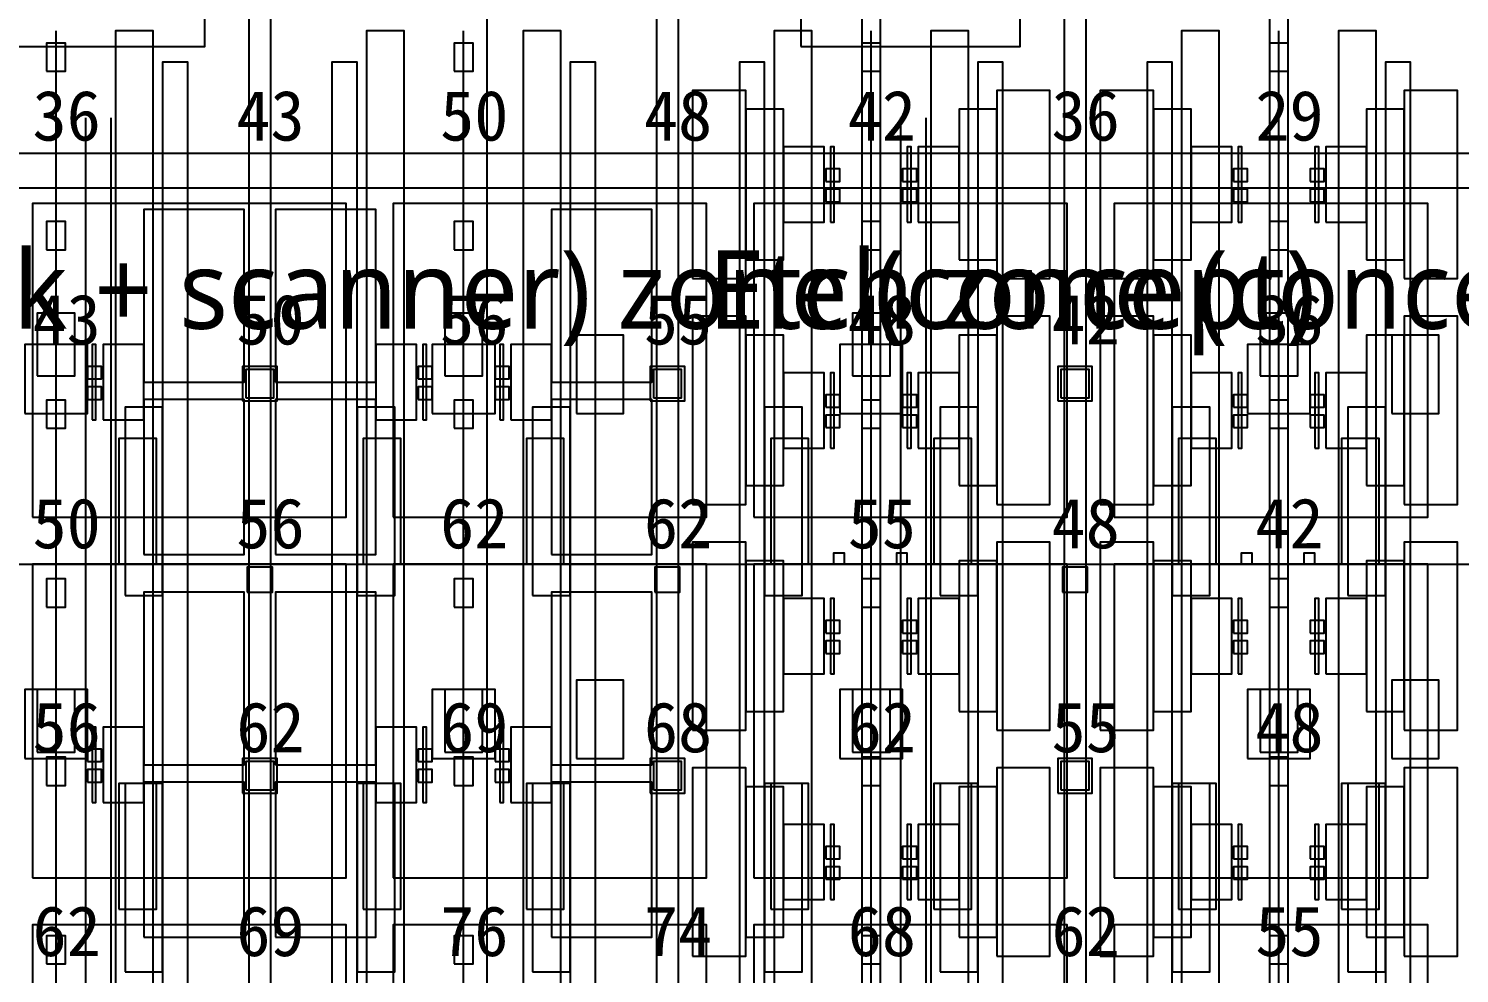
# Model space of a CAD drawing. Header units: metres. Extents: x -1640 to 1560, y -268 to 2338.
# Drawn here: x 125.38 to 171.01, y 1430.95 to 1461.07 of the extents above; entities that cross this region are included whole.
import ezdxf

# ---------------------------------------------------------------- set-up
doc = ezdxf.new("R2010")
doc.units = ezdxf.units.M
for name, color, linetype in [('1F_CHL', 4, 'Continuous'), ('1F_PUMP', 2, 'Continuous'), ('1F_SCR', 3, 'Continuous'), ('1F_STRUCT_COLUMN', 8, 'Continuous'), ('2F_CSF_LATERAL_RACK_CONCEPT', 9, 'Continuous'), ('2F_RFG', 5, 'Continuous'), ('2F_STRUCT_COLUMN', 8, 'Continuous'), ('2F_VMB', 6, 'Continuous'), ('3F_CLEANROOM_OVERHEAD_PIPE_DUCT_CONCEPT', 9, 'Continuous'), ('3F_EHS_EGRESS_DIST_M', 2, 'Continuous'), ('3F_ETCH', 2, 'Continuous'), ('3F_FOUP', 5, 'Continuous'), ('3F_OHT', 9, 'Continuous'), ('3F_OHTV', 1, 'Continuous'), ('3F_PHOTO', 1, 'Continuous'), ('3F_STRUCT_COLUMN', 8, 'Continuous'), ('3F_TBAR', 6, 'Continuous'), ('3F_TEXT', 7, 'Continuous'), ('4F_FFU', 1, 'Continuous'), ('4F_STRUCT_PLENUM_TRUSS_CONCEPT', 9, 'Continuous'), ('5F_CHL', 4, 'Continuous'), ('5F_PUMP', 2, 'Continuous'), ('5F_SCR', 3, 'Continuous'), ('5F_STRUCT_COLUMN', 8, 'Continuous'), ('6F_CSF_LATERAL_RACK_CONCEPT', 9, 'Continuous'), ('6F_RFG', 5, 'Continuous'), ('6F_STRUCT_COLUMN', 8, 'Continuous'), ('6F_VMB', 6, 'Continuous'), ('7F_CLEANROOM_OVERHEAD_PIPE_DUCT_CONCEPT', 9, 'Continuous'), ('7F_EHS_EGRESS_DIST_M', 2, 'Continuous'), ('7F_ETCH', 2, 'Continuous'), ('7F_FOUP', 5, 'Continuous'), ('7F_OHT', 9, 'Continuous'), ('7F_OHTV', 1, 'Continuous'), ('7F_PHOTO', 1, 'Continuous'), ('7F_STRUCT_COLUMN', 8, 'Continuous'), ('7F_TBAR', 6, 'Continuous'), ('7F_TEXT', 7, 'Continuous'), ('8F_FFU', 1, 'Continuous'), ('8F_STRUCT_PLENUM_TRUSS_CONCEPT', 9, 'Continuous'), ('EHS_GAS_SUPPLY', 3, 'Continuous'), ('EHS_PROCESS_EXHAUST', 1, 'Continuous'), ('EHS_TREATED_EXHAUST', 30, 'Continuous'), ('RF_RSC', 4, 'Continuous'), ('UTIL_ELEC.LV_CONCEPT', 2, 'Continuous'), ('UTIL_GAS.SPEC_CONCEPT', 3, 'Continuous'), ('UTIL_PCW.R_CONCEPT', 1, 'Continuous'), ('UTIL_PCW.S_CONCEPT', 6, 'Continuous'), ('UTIL_UPW.R_CONCEPT', 2, 'Continuous'), ('UTIL_UPW.S_CONCEPT', 1, 'Continuous')]:
    doc.layers.add(name, color=color, linetype=linetype)
doc.styles.add('KO', font='malgun.ttf')

msp = doc.modelspace()

# ---------------------------------------------------------------- linework, layer by layer
at = {"layer": '1F_CHL'}
for points in [[(142.85, 1448.8), (144.35, 1448.8), (144.35, 1451.3), (142.85, 1451.3)], [(168.85, 1448.8), (170.35, 1448.8), (170.35, 1451.3), (168.85, 1451.3)], [(142.85, 1437.8), (144.35, 1437.8), (144.35, 1440.3), (142.85, 1440.3)], [(168.85, 1437.8), (170.35, 1437.8), (170.35, 1440.3), (168.85, 1440.3)]]:
    msp.add_lwpolyline(points, close=True, dxfattribs=at)
at = {"layer": '1F_PUMP'}
for points in [[(128.25, 1444), (129.45, 1444), (129.45, 1448), (128.25, 1448)], [(136.05, 1444), (137.25, 1444), (137.25, 1448), (136.05, 1448)], [(141.25, 1444), (142.45, 1444), (142.45, 1448), (141.25, 1448)], [(149.05, 1444), (150.25, 1444), (150.25, 1448), (149.05, 1448)], [(154.25, 1444), (155.45, 1444), (155.45, 1448), (154.25, 1448)], [(162.05, 1444), (163.25, 1444), (163.25, 1448), (162.05, 1448)], [(167.25, 1444), (168.45, 1444), (168.45, 1448), (167.25, 1448)], [(128.25, 1433), (129.45, 1433), (129.45, 1437), (128.25, 1437)], [(136.05, 1433), (137.25, 1433), (137.25, 1437), (136.05, 1437)], [(141.25, 1433), (142.45, 1433), (142.45, 1437), (141.25, 1437)], [(149.05, 1433), (150.25, 1433), (150.25, 1437), (149.05, 1437)], [(154.25, 1433), (155.45, 1433), (155.45, 1437), (154.25, 1437)], [(162.05, 1433), (163.25, 1433), (163.25, 1437), (162.05, 1437)], [(167.25, 1433), (168.45, 1433), (168.45, 1437), (167.25, 1437)]]:
    msp.add_lwpolyline(points, close=True, dxfattribs=at)
at = {"layer": '1F_SCR'}
for points in [[(125.25, 1448.8), (127.25, 1448.8), (127.25, 1451), (125.25, 1451)], [(138.25, 1448.8), (140.25, 1448.8), (140.25, 1451), (138.25, 1451)], [(151.25, 1448.8), (153.25, 1448.8), (153.25, 1451), (151.25, 1451)], [(164.25, 1448.8), (166.25, 1448.8), (166.25, 1451), (164.25, 1451)], [(125.25, 1437.8), (127.25, 1437.8), (127.25, 1440), (125.25, 1440)], [(138.25, 1437.8), (140.25, 1437.8), (140.25, 1440), (138.25, 1440)], [(151.25, 1437.8), (153.25, 1437.8), (153.25, 1440), (151.25, 1440)], [(164.25, 1437.8), (166.25, 1437.8), (166.25, 1440), (164.25, 1440)]]:
    msp.add_lwpolyline(points, close=True, dxfattribs=at)
at = {"layer": '1F_STRUCT_COLUMN'}
for points in [[(132.2, 1449.2), (133.3, 1449.2), (133.3, 1450.3), (132.2, 1450.3)], [(145.2, 1449.2), (146.3, 1449.2), (146.3, 1450.3), (145.2, 1450.3)], [(158.2, 1449.2), (159.3, 1449.2), (159.3, 1450.3), (158.2, 1450.3)], [(132.2, 1436.7), (133.3, 1436.7), (133.3, 1437.8), (132.2, 1437.8)], [(145.2, 1436.7), (146.3, 1436.7), (146.3, 1437.8), (145.2, 1437.8)], [(158.2, 1436.7), (159.3, 1436.7), (159.3, 1437.8), (158.2, 1437.8)]]:
    msp.add_lwpolyline(points, close=True, dxfattribs=at)
at = {"layer": '2F_CSF_LATERAL_RACK_CONCEPT'}
for points in [[(129.65, 1310), (130.45, 1310), (130.45, 1460), (129.65, 1460)], [(135.05, 1310), (135.85, 1310), (135.85, 1460), (135.05, 1460)], [(142.65, 1310), (143.45, 1310), (143.45, 1460), (142.65, 1460)], [(148.05, 1310), (148.85, 1310), (148.85, 1460), (148.05, 1460)], [(155.65, 1310), (156.45, 1310), (156.45, 1460), (155.65, 1460)], [(161.05, 1310), (161.85, 1310), (161.85, 1460), (161.05, 1460)], [(168.65, 1310), (169.45, 1310), (169.45, 1460), (168.65, 1460)]]:
    msp.add_lwpolyline(points, close=True, dxfattribs=at)
at = {"layer": '2F_RFG'}
for points in [[(128.45, 1443), (129.65, 1443), (129.65, 1449), (128.45, 1449)], [(135.85, 1443), (137.05, 1443), (137.05, 1449), (135.85, 1449)], [(141.45, 1443), (142.65, 1443), (142.65, 1449), (141.45, 1449)], [(148.85, 1443), (150.05, 1443), (150.05, 1449), (148.85, 1449)], [(154.45, 1443), (155.65, 1443), (155.65, 1449), (154.45, 1449)], [(161.85, 1443), (163.05, 1443), (163.05, 1449), (161.85, 1449)], [(167.45, 1443), (168.65, 1443), (168.65, 1449), (167.45, 1449)], [(128.45, 1431), (129.65, 1431), (129.65, 1437), (128.45, 1437)], [(135.85, 1431), (137.05, 1431), (137.05, 1437), (135.85, 1437)], [(141.45, 1431), (142.65, 1431), (142.65, 1437), (141.45, 1437)], [(148.85, 1431), (150.05, 1431), (150.05, 1437), (148.85, 1437)], [(154.45, 1431), (155.65, 1431), (155.65, 1437), (154.45, 1437)], [(161.85, 1431), (163.05, 1431), (163.05, 1437), (161.85, 1437)], [(167.45, 1431), (168.65, 1431), (168.65, 1437), (167.45, 1437)]]:
    msp.add_lwpolyline(points, close=True, dxfattribs=at)
at = {"layer": '2F_STRUCT_COLUMN'}
for points in [[(132.3, 1449.3), (133.2, 1449.3), (133.2, 1450.2), (132.3, 1450.2)], [(145.3, 1449.3), (146.2, 1449.3), (146.2, 1450.2), (145.3, 1450.2)], [(158.3, 1449.3), (159.2, 1449.3), (159.2, 1450.2), (158.3, 1450.2)], [(132.3, 1436.8), (133.2, 1436.8), (133.2, 1437.7), (132.3, 1437.7)], [(145.3, 1436.8), (146.2, 1436.8), (146.2, 1437.7), (145.3, 1437.7)], [(158.3, 1436.8), (159.2, 1436.8), (159.2, 1437.7), (158.3, 1437.7)]]:
    msp.add_lwpolyline(points, close=True, dxfattribs=at)
at = {"layer": '2F_VMB'}
for points in [[(125.65, 1450), (126.85, 1450), (126.85, 1452), (125.65, 1452)], [(138.65, 1450), (139.85, 1450), (139.85, 1452), (138.65, 1452)], [(151.65, 1450), (152.85, 1450), (152.85, 1452), (151.65, 1452)], [(164.65, 1450), (165.85, 1450), (165.85, 1452), (164.65, 1452)], [(125.65, 1438), (126.85, 1438), (126.85, 1440), (125.65, 1440)], [(138.65, 1438), (139.85, 1438), (139.85, 1440), (138.65, 1440)], [(151.65, 1438), (152.85, 1438), (152.85, 1440), (151.65, 1440)], [(164.65, 1438), (165.85, 1438), (165.85, 1440), (164.65, 1440)]]:
    msp.add_lwpolyline(points, close=True, dxfattribs=at)
at = {"layer": '3F_CLEANROOM_OVERHEAD_PIPE_DUCT_CONCEPT'}
for points in [[(128.15, 1309), (129.35, 1309), (129.35, 1461), (128.15, 1461)], [(136.15, 1309), (137.35, 1309), (137.35, 1461), (136.15, 1461)], [(141.15, 1309), (142.35, 1309), (142.35, 1461), (141.15, 1461)], [(149.15, 1309), (150.35, 1309), (150.35, 1461), (149.15, 1461)], [(154.15, 1309), (155.35, 1309), (155.35, 1461), (154.15, 1461)], [(162.15, 1309), (163.35, 1309), (163.35, 1461), (162.15, 1461)], [(167.15, 1309), (168.35, 1309), (168.35, 1461), (167.15, 1461)]]:
    msp.add_lwpolyline(points, close=True, dxfattribs=at)
at = {"layer": '3F_ETCH'}
for points in [[(146.55, 1453.1), (148.25, 1453.1), (148.25, 1459.1), (146.55, 1459.1)], [(156.25, 1453.1), (157.95, 1453.1), (157.95, 1459.1), (156.25, 1459.1)], [(159.55, 1453.1), (161.25, 1453.1), (161.25, 1459.1), (159.55, 1459.1)], [(169.25, 1453.1), (170.95, 1453.1), (170.95, 1459.1), (169.25, 1459.1)], [(148.25, 1453.7), (149.45, 1453.7), (149.45, 1458.5), (148.25, 1458.5)], [(155.05, 1453.7), (156.25, 1453.7), (156.25, 1458.5), (155.05, 1458.5)], [(161.25, 1453.7), (162.45, 1453.7), (162.45, 1458.5), (161.25, 1458.5)], [(168.05, 1453.7), (169.25, 1453.7), (169.25, 1458.5), (168.05, 1458.5)], [(149.45, 1454.9), (150.75, 1454.9), (150.75, 1457.3), (149.45, 1457.3)], [(153.75, 1454.9), (155.05, 1454.9), (155.05, 1457.3), (153.75, 1457.3)], [(162.45, 1454.9), (163.75, 1454.9), (163.75, 1457.3), (162.45, 1457.3)], [(166.75, 1454.9), (168.05, 1454.9), (168.05, 1457.3), (166.75, 1457.3)], [(146.55, 1445.9), (148.25, 1445.9), (148.25, 1451.9), (146.55, 1451.9)], [(156.25, 1445.9), (157.95, 1445.9), (157.95, 1451.9), (156.25, 1451.9)], [(159.55, 1445.9), (161.25, 1445.9), (161.25, 1451.9), (159.55, 1451.9)], [(169.25, 1445.9), (170.95, 1445.9), (170.95, 1451.9), (169.25, 1451.9)], [(148.25, 1446.5), (149.45, 1446.5), (149.45, 1451.3), (148.25, 1451.3)], [(155.05, 1446.5), (156.25, 1446.5), (156.25, 1451.3), (155.05, 1451.3)], [(161.25, 1446.5), (162.45, 1446.5), (162.45, 1451.3), (161.25, 1451.3)], [(168.05, 1446.5), (169.25, 1446.5), (169.25, 1451.3), (168.05, 1451.3)], [(149.45, 1447.7), (150.75, 1447.7), (150.75, 1450.1), (149.45, 1450.1)], [(153.75, 1447.7), (155.05, 1447.7), (155.05, 1450.1), (153.75, 1450.1)], [(162.45, 1447.7), (163.75, 1447.7), (163.75, 1450.1), (162.45, 1450.1)], [(166.75, 1447.7), (168.05, 1447.7), (168.05, 1450.1), (166.75, 1450.1)], [(146.55, 1438.7), (148.25, 1438.7), (148.25, 1444.7), (146.55, 1444.7)], [(156.25, 1438.7), (157.95, 1438.7), (157.95, 1444.7), (156.25, 1444.7)], [(159.55, 1438.7), (161.25, 1438.7), (161.25, 1444.7), (159.55, 1444.7)], [(169.25, 1438.7), (170.95, 1438.7), (170.95, 1444.7), (169.25, 1444.7)], [(148.25, 1439.3), (149.45, 1439.3), (149.45, 1444.1), (148.25, 1444.1)], [(155.05, 1439.3), (156.25, 1439.3), (156.25, 1444.1), (155.05, 1444.1)], [(161.25, 1439.3), (162.45, 1439.3), (162.45, 1444.1), (161.25, 1444.1)], [(168.05, 1439.3), (169.25, 1439.3), (169.25, 1444.1), (168.05, 1444.1)], [(149.45, 1440.5), (150.75, 1440.5), (150.75, 1442.9), (149.45, 1442.9)], [(153.75, 1440.5), (155.05, 1440.5), (155.05, 1442.9), (153.75, 1442.9)], [(162.45, 1440.5), (163.75, 1440.5), (163.75, 1442.9), (162.45, 1442.9)], [(166.75, 1440.5), (168.05, 1440.5), (168.05, 1442.9), (166.75, 1442.9)], [(146.55, 1431.5), (148.25, 1431.5), (148.25, 1437.5), (146.55, 1437.5)], [(156.25, 1431.5), (157.95, 1431.5), (157.95, 1437.5), (156.25, 1437.5)], [(159.55, 1431.5), (161.25, 1431.5), (161.25, 1437.5), (159.55, 1437.5)], [(169.25, 1431.5), (170.95, 1431.5), (170.95, 1437.5), (169.25, 1437.5)], [(148.25, 1432.1), (149.45, 1432.1), (149.45, 1436.9), (148.25, 1436.9)], [(155.05, 1432.1), (156.25, 1432.1), (156.25, 1436.9), (155.05, 1436.9)], [(161.25, 1432.1), (162.45, 1432.1), (162.45, 1436.9), (161.25, 1436.9)], [(168.05, 1432.1), (169.25, 1432.1), (169.25, 1436.9), (168.05, 1436.9)], [(149.45, 1433.3), (150.75, 1433.3), (150.75, 1435.7), (149.45, 1435.7)], [(153.75, 1433.3), (155.05, 1433.3), (155.05, 1435.7), (153.75, 1435.7)], [(162.45, 1433.3), (163.75, 1433.3), (163.75, 1435.7), (162.45, 1435.7)], [(166.75, 1433.3), (168.05, 1433.3), (168.05, 1435.7), (166.75, 1435.7)]]:
    msp.add_lwpolyline(points, close=True, dxfattribs=at)
at = {"layer": '3F_FOUP'}
for points in [[(150.8, 1456.2), (151.25, 1456.2), (151.25, 1456.6), (150.8, 1456.6)], [(153.25, 1456.2), (153.7, 1456.2), (153.7, 1456.6), (153.25, 1456.6)], [(163.8, 1456.2), (164.25, 1456.2), (164.25, 1456.6), (163.8, 1456.6)], [(166.25, 1456.2), (166.7, 1456.2), (166.7, 1456.6), (166.25, 1456.6)], [(150.8, 1455.55), (151.25, 1455.55), (151.25, 1455.95), (150.8, 1455.95)], [(153.25, 1455.55), (153.7, 1455.55), (153.7, 1455.95), (153.25, 1455.95)], [(163.8, 1455.55), (164.25, 1455.55), (164.25, 1455.95), (163.8, 1455.95)], [(166.25, 1455.55), (166.7, 1455.55), (166.7, 1455.95), (166.25, 1455.95)], [(127.25, 1449.9), (127.7, 1449.9), (127.7, 1450.3), (127.25, 1450.3)], [(137.8, 1449.9), (138.25, 1449.9), (138.25, 1450.3), (137.8, 1450.3)], [(140.25, 1449.9), (140.7, 1449.9), (140.7, 1450.3), (140.25, 1450.3)], [(127.25, 1449.25), (127.7, 1449.25), (127.7, 1449.65), (127.25, 1449.65)], [(137.8, 1449.25), (138.25, 1449.25), (138.25, 1449.65), (137.8, 1449.65)], [(140.25, 1449.25), (140.7, 1449.25), (140.7, 1449.65), (140.25, 1449.65)], [(150.8, 1449), (151.25, 1449), (151.25, 1449.4), (150.8, 1449.4)], [(153.25, 1449), (153.7, 1449), (153.7, 1449.4), (153.25, 1449.4)], [(163.8, 1449), (164.25, 1449), (164.25, 1449.4), (163.8, 1449.4)], [(166.25, 1449), (166.7, 1449), (166.7, 1449.4), (166.25, 1449.4)], [(150.8, 1448.35), (151.25, 1448.35), (151.25, 1448.75), (150.8, 1448.75)], [(153.25, 1448.35), (153.7, 1448.35), (153.7, 1448.75), (153.25, 1448.75)], [(163.8, 1448.35), (164.25, 1448.35), (164.25, 1448.75), (163.8, 1448.75)], [(166.25, 1448.35), (166.7, 1448.35), (166.7, 1448.75), (166.25, 1448.75)], [(150.8, 1441.8), (151.25, 1441.8), (151.25, 1442.2), (150.8, 1442.2)], [(153.25, 1441.8), (153.7, 1441.8), (153.7, 1442.2), (153.25, 1442.2)], [(163.8, 1441.8), (164.25, 1441.8), (164.25, 1442.2), (163.8, 1442.2)], [(166.25, 1441.8), (166.7, 1441.8), (166.7, 1442.2), (166.25, 1442.2)], [(150.8, 1441.15), (151.25, 1441.15), (151.25, 1441.55), (150.8, 1441.55)], [(153.25, 1441.15), (153.7, 1441.15), (153.7, 1441.55), (153.25, 1441.55)], [(163.8, 1441.15), (164.25, 1441.15), (164.25, 1441.55), (163.8, 1441.55)], [(166.25, 1441.15), (166.7, 1441.15), (166.7, 1441.55), (166.25, 1441.55)], [(127.25, 1437.7), (127.7, 1437.7), (127.7, 1438.1), (127.25, 1438.1)], [(137.8, 1437.7), (138.25, 1437.7), (138.25, 1438.1), (137.8, 1438.1)], [(140.25, 1437.7), (140.7, 1437.7), (140.7, 1438.1), (140.25, 1438.1)], [(127.25, 1437.05), (127.7, 1437.05), (127.7, 1437.45), (127.25, 1437.45)], [(137.8, 1437.05), (138.25, 1437.05), (138.25, 1437.45), (137.8, 1437.45)], [(140.25, 1437.05), (140.7, 1437.05), (140.7, 1437.45), (140.25, 1437.45)], [(150.8, 1434.6), (151.25, 1434.6), (151.25, 1435), (150.8, 1435)], [(153.25, 1434.6), (153.7, 1434.6), (153.7, 1435), (153.25, 1435)], [(163.8, 1434.6), (164.25, 1434.6), (164.25, 1435), (163.8, 1435)], [(166.25, 1434.6), (166.7, 1434.6), (166.7, 1435), (166.25, 1435)], [(150.8, 1433.95), (151.25, 1433.95), (151.25, 1434.35), (150.8, 1434.35)], [(153.25, 1433.95), (153.7, 1433.95), (153.7, 1434.35), (153.25, 1434.35)], [(163.8, 1433.95), (164.25, 1433.95), (164.25, 1434.35), (163.8, 1434.35)], [(166.25, 1433.95), (166.7, 1433.95), (166.7, 1434.35), (166.25, 1434.35)]]:
    msp.add_lwpolyline(points, close=True, dxfattribs=at)
at = {"layer": '3F_OHT'}
for p, q in [((126.25, 1389), (126.25, 1461)), ((139.25, 1389), (139.25, 1461)), ((152.25, 1389), (152.25, 1461)), ((165.25, 1389), (165.25, 1461))]:
    msp.add_line(p, q, dxfattribs=at)
at = {"layer": '3F_OHTV'}
for points in [[(125.95, 1459.71), (126.55, 1459.71), (126.55, 1460.61), (125.95, 1460.61)], [(138.95, 1459.71), (139.55, 1459.71), (139.55, 1460.61), (138.95, 1460.61)], [(151.95, 1459.71), (152.55, 1459.71), (152.55, 1460.61), (151.95, 1460.61)], [(164.95, 1459.71), (165.55, 1459.71), (165.55, 1460.61), (164.95, 1460.61)], [(125.95, 1454.02), (126.55, 1454.02), (126.55, 1454.92), (125.95, 1454.92)], [(138.95, 1454.02), (139.55, 1454.02), (139.55, 1454.92), (138.95, 1454.92)], [(151.95, 1454.02), (152.55, 1454.02), (152.55, 1454.92), (151.95, 1454.92)], [(164.95, 1454.02), (165.55, 1454.02), (165.55, 1454.92), (164.95, 1454.92)], [(125.95, 1448.33), (126.55, 1448.33), (126.55, 1449.23), (125.95, 1449.23)], [(138.95, 1448.33), (139.55, 1448.33), (139.55, 1449.23), (138.95, 1449.23)], [(151.95, 1448.33), (152.55, 1448.33), (152.55, 1449.23), (151.95, 1449.23)], [(164.95, 1448.33), (165.55, 1448.33), (165.55, 1449.23), (164.95, 1449.23)], [(125.95, 1442.63), (126.55, 1442.63), (126.55, 1443.53), (125.95, 1443.53)], [(138.95, 1442.63), (139.55, 1442.63), (139.55, 1443.53), (138.95, 1443.53)], [(151.95, 1442.63), (152.55, 1442.63), (152.55, 1443.53), (151.95, 1443.53)], [(164.95, 1442.63), (165.55, 1442.63), (165.55, 1443.53), (164.95, 1443.53)], [(125.95, 1436.94), (126.55, 1436.94), (126.55, 1437.84), (125.95, 1437.84)], [(138.95, 1436.94), (139.55, 1436.94), (139.55, 1437.84), (138.95, 1437.84)], [(151.95, 1436.94), (152.55, 1436.94), (152.55, 1437.84), (151.95, 1437.84)], [(164.95, 1436.94), (165.55, 1436.94), (165.55, 1437.84), (164.95, 1437.84)], [(125.95, 1431.25), (126.55, 1431.25), (126.55, 1432.15), (125.95, 1432.15)], [(138.95, 1431.25), (139.55, 1431.25), (139.55, 1432.15), (138.95, 1432.15)], [(151.95, 1431.25), (152.55, 1431.25), (152.55, 1432.15), (151.95, 1432.15)], [(164.95, 1431.25), (165.55, 1431.25), (165.55, 1432.15), (164.95, 1432.15)]]:
    msp.add_lwpolyline(points, close=True, dxfattribs=at)
at = {"layer": '3F_PHOTO'}
for points in [[(129.05, 1449.8), (132.25, 1449.8), (132.25, 1455.3), (129.05, 1455.3)], [(133.25, 1449.8), (136.45, 1449.8), (136.45, 1455.3), (133.25, 1455.3)], [(142.05, 1449.8), (145.25, 1449.8), (145.25, 1455.3), (142.05, 1455.3)], [(127.75, 1448.6), (129.05, 1448.6), (129.05, 1451), (127.75, 1451)], [(136.45, 1448.6), (137.75, 1448.6), (137.75, 1451), (136.45, 1451)], [(140.75, 1448.6), (142.05, 1448.6), (142.05, 1451), (140.75, 1451)], [(129.05, 1444.3), (132.25, 1444.3), (132.25, 1449.25), (129.05, 1449.25)], [(133.25, 1444.3), (136.45, 1444.3), (136.45, 1449.25), (133.25, 1449.25)], [(142.05, 1444.3), (145.25, 1444.3), (145.25, 1449.25), (142.05, 1449.25)], [(129.05, 1437.6), (132.25, 1437.6), (132.25, 1443.1), (129.05, 1443.1)], [(133.25, 1437.6), (136.45, 1437.6), (136.45, 1443.1), (133.25, 1443.1)], [(142.05, 1437.6), (145.25, 1437.6), (145.25, 1443.1), (142.05, 1443.1)], [(127.75, 1436.4), (129.05, 1436.4), (129.05, 1438.8), (127.75, 1438.8)], [(136.45, 1436.4), (137.75, 1436.4), (137.75, 1438.8), (136.45, 1438.8)], [(140.75, 1436.4), (142.05, 1436.4), (142.05, 1438.8), (140.75, 1438.8)], [(129.05, 1432.1), (132.25, 1432.1), (132.25, 1437.05), (129.05, 1437.05)], [(133.25, 1432.1), (136.45, 1432.1), (136.45, 1437.05), (133.25, 1437.05)], [(142.05, 1432.1), (145.25, 1432.1), (145.25, 1437.05), (142.05, 1437.05)]]:
    msp.add_lwpolyline(points, close=True, dxfattribs=at)
at = {"layer": '3F_STRUCT_COLUMN'}
for points in [[(132.35, 1443.1), (133.15, 1443.1), (133.15, 1443.9), (132.35, 1443.9)], [(145.35, 1443.1), (146.15, 1443.1), (146.15, 1443.9), (145.35, 1443.9)], [(158.35, 1443.1), (159.15, 1443.1), (159.15, 1443.9), (158.35, 1443.9)]]:
    msp.add_lwpolyline(points, close=True, dxfattribs=at)
at = {"layer": '3F_TBAR'}
for points in [[(150.95, 1454.9), (151.07, 1454.9), (151.07, 1457.3), (150.95, 1457.3)], [(153.4, 1454.9), (153.52, 1454.9), (153.52, 1457.3), (153.4, 1457.3)], [(163.95, 1454.9), (164.07, 1454.9), (164.07, 1457.3), (163.95, 1457.3)], [(166.4, 1454.9), (166.52, 1454.9), (166.52, 1457.3), (166.4, 1457.3)], [(127.4, 1448.6), (127.52, 1448.6), (127.52, 1451), (127.4, 1451)], [(137.95, 1448.6), (138.07, 1448.6), (138.07, 1451), (137.95, 1451)], [(140.4, 1448.6), (140.52, 1448.6), (140.52, 1451), (140.4, 1451)], [(150.95, 1447.7), (151.07, 1447.7), (151.07, 1450.1), (150.95, 1450.1)], [(153.4, 1447.7), (153.52, 1447.7), (153.52, 1450.1), (153.4, 1450.1)], [(163.95, 1447.7), (164.07, 1447.7), (164.07, 1450.1), (163.95, 1450.1)], [(166.4, 1447.7), (166.52, 1447.7), (166.52, 1450.1), (166.4, 1450.1)], [(150.95, 1440.5), (151.07, 1440.5), (151.07, 1442.9), (150.95, 1442.9)], [(153.4, 1440.5), (153.52, 1440.5), (153.52, 1442.9), (153.4, 1442.9)], [(163.95, 1440.5), (164.07, 1440.5), (164.07, 1442.9), (163.95, 1442.9)], [(166.4, 1440.5), (166.52, 1440.5), (166.52, 1442.9), (166.4, 1442.9)], [(127.4, 1436.4), (127.52, 1436.4), (127.52, 1438.8), (127.4, 1438.8)], [(137.95, 1436.4), (138.07, 1436.4), (138.07, 1438.8), (137.95, 1438.8)], [(140.4, 1436.4), (140.52, 1436.4), (140.52, 1438.8), (140.4, 1438.8)], [(150.95, 1433.3), (151.07, 1433.3), (151.07, 1435.7), (150.95, 1435.7)], [(153.4, 1433.3), (153.52, 1433.3), (153.52, 1435.7), (153.4, 1435.7)], [(163.95, 1433.3), (164.07, 1433.3), (164.07, 1435.7), (163.95, 1435.7)], [(166.4, 1433.3), (166.52, 1433.3), (166.52, 1435.7), (166.4, 1435.7)]]:
    msp.add_lwpolyline(points, close=True, dxfattribs=at)
at = {"layer": '4F_FFU'}
for points in [[(125.5, 1445.5), (135.5, 1445.5), (135.5, 1455.5), (125.5, 1455.5)], [(137, 1445.5), (147, 1445.5), (147, 1455.5), (137, 1455.5)], [(148.5, 1445.5), (158.5, 1445.5), (158.5, 1455.5), (148.5, 1455.5)], [(160, 1445.5), (170, 1445.5), (170, 1455.5), (160, 1455.5)], [(125.5, 1434), (135.5, 1434), (135.5, 1444), (125.5, 1444)], [(137, 1434), (147, 1434), (147, 1444), (137, 1444)], [(148.5, 1434), (158.5, 1434), (158.5, 1444), (148.5, 1444)], [(160, 1434), (170, 1434), (170, 1444), (160, 1444)], [(125.5, 1422.5), (135.5, 1422.5), (135.5, 1432.5), (125.5, 1432.5)], [(137, 1422.5), (147, 1422.5), (147, 1432.5), (137, 1432.5)], [(148.5, 1422.5), (158.5, 1422.5), (158.5, 1432.5), (148.5, 1432.5)], [(160, 1422.5), (170, 1422.5), (170, 1432.5), (160, 1432.5)]]:
    msp.add_lwpolyline(points, close=True, dxfattribs=at)
at = {"layer": '4F_STRUCT_PLENUM_TRUSS_CONCEPT'}
for points in [[(132.4, 1306), (133.1, 1306), (133.1, 1464), (132.4, 1464)], [(145.4, 1306), (146.1, 1306), (146.1, 1464), (145.4, 1464)], [(158.4, 1306), (159.1, 1306), (159.1, 1464), (158.4, 1464)]]:
    msp.add_lwpolyline(points, close=True, dxfattribs=at)
at = {"layer": '5F_CHL'}
for points in [[(142.85, 1448.8), (144.35, 1448.8), (144.35, 1451.3), (142.85, 1451.3)], [(168.85, 1448.8), (170.35, 1448.8), (170.35, 1451.3), (168.85, 1451.3)], [(142.85, 1437.8), (144.35, 1437.8), (144.35, 1440.3), (142.85, 1440.3)], [(168.85, 1437.8), (170.35, 1437.8), (170.35, 1440.3), (168.85, 1440.3)]]:
    msp.add_lwpolyline(points, close=True, dxfattribs=at)
at = {"layer": '5F_PUMP'}
for points in [[(128.25, 1444), (129.45, 1444), (129.45, 1448), (128.25, 1448)], [(136.05, 1444), (137.25, 1444), (137.25, 1448), (136.05, 1448)], [(141.25, 1444), (142.45, 1444), (142.45, 1448), (141.25, 1448)], [(149.05, 1444), (150.25, 1444), (150.25, 1448), (149.05, 1448)], [(154.25, 1444), (155.45, 1444), (155.45, 1448), (154.25, 1448)], [(162.05, 1444), (163.25, 1444), (163.25, 1448), (162.05, 1448)], [(167.25, 1444), (168.45, 1444), (168.45, 1448), (167.25, 1448)], [(128.25, 1433), (129.45, 1433), (129.45, 1437), (128.25, 1437)], [(136.05, 1433), (137.25, 1433), (137.25, 1437), (136.05, 1437)], [(141.25, 1433), (142.45, 1433), (142.45, 1437), (141.25, 1437)], [(149.05, 1433), (150.25, 1433), (150.25, 1437), (149.05, 1437)], [(154.25, 1433), (155.45, 1433), (155.45, 1437), (154.25, 1437)], [(162.05, 1433), (163.25, 1433), (163.25, 1437), (162.05, 1437)], [(167.25, 1433), (168.45, 1433), (168.45, 1437), (167.25, 1437)]]:
    msp.add_lwpolyline(points, close=True, dxfattribs=at)
at = {"layer": '5F_SCR'}
for points in [[(125.25, 1448.8), (127.25, 1448.8), (127.25, 1451), (125.25, 1451)], [(138.25, 1448.8), (140.25, 1448.8), (140.25, 1451), (138.25, 1451)], [(151.25, 1448.8), (153.25, 1448.8), (153.25, 1451), (151.25, 1451)], [(164.25, 1448.8), (166.25, 1448.8), (166.25, 1451), (164.25, 1451)], [(125.25, 1437.8), (127.25, 1437.8), (127.25, 1440), (125.25, 1440)], [(138.25, 1437.8), (140.25, 1437.8), (140.25, 1440), (138.25, 1440)], [(151.25, 1437.8), (153.25, 1437.8), (153.25, 1440), (151.25, 1440)], [(164.25, 1437.8), (166.25, 1437.8), (166.25, 1440), (164.25, 1440)]]:
    msp.add_lwpolyline(points, close=True, dxfattribs=at)
at = {"layer": '5F_STRUCT_COLUMN'}
for points in [[(132.2, 1449.2), (133.3, 1449.2), (133.3, 1450.3), (132.2, 1450.3)], [(145.2, 1449.2), (146.3, 1449.2), (146.3, 1450.3), (145.2, 1450.3)], [(158.2, 1449.2), (159.3, 1449.2), (159.3, 1450.3), (158.2, 1450.3)], [(132.2, 1436.7), (133.3, 1436.7), (133.3, 1437.8), (132.2, 1437.8)], [(145.2, 1436.7), (146.3, 1436.7), (146.3, 1437.8), (145.2, 1437.8)], [(158.2, 1436.7), (159.3, 1436.7), (159.3, 1437.8), (158.2, 1437.8)]]:
    msp.add_lwpolyline(points, close=True, dxfattribs=at)
at = {"layer": '6F_CSF_LATERAL_RACK_CONCEPT'}
for points in [[(129.65, 1310), (130.45, 1310), (130.45, 1460), (129.65, 1460)], [(135.05, 1310), (135.85, 1310), (135.85, 1460), (135.05, 1460)], [(142.65, 1310), (143.45, 1310), (143.45, 1460), (142.65, 1460)], [(148.05, 1310), (148.85, 1310), (148.85, 1460), (148.05, 1460)], [(155.65, 1310), (156.45, 1310), (156.45, 1460), (155.65, 1460)], [(161.05, 1310), (161.85, 1310), (161.85, 1460), (161.05, 1460)], [(168.65, 1310), (169.45, 1310), (169.45, 1460), (168.65, 1460)]]:
    msp.add_lwpolyline(points, close=True, dxfattribs=at)
at = {"layer": '6F_RFG'}
for points in [[(128.45, 1443), (129.65, 1443), (129.65, 1449), (128.45, 1449)], [(135.85, 1443), (137.05, 1443), (137.05, 1449), (135.85, 1449)], [(141.45, 1443), (142.65, 1443), (142.65, 1449), (141.45, 1449)], [(148.85, 1443), (150.05, 1443), (150.05, 1449), (148.85, 1449)], [(154.45, 1443), (155.65, 1443), (155.65, 1449), (154.45, 1449)], [(161.85, 1443), (163.05, 1443), (163.05, 1449), (161.85, 1449)], [(167.45, 1443), (168.65, 1443), (168.65, 1449), (167.45, 1449)], [(128.45, 1431), (129.65, 1431), (129.65, 1437), (128.45, 1437)], [(135.85, 1431), (137.05, 1431), (137.05, 1437), (135.85, 1437)], [(141.45, 1431), (142.65, 1431), (142.65, 1437), (141.45, 1437)], [(148.85, 1431), (150.05, 1431), (150.05, 1437), (148.85, 1437)], [(154.45, 1431), (155.65, 1431), (155.65, 1437), (154.45, 1437)], [(161.85, 1431), (163.05, 1431), (163.05, 1437), (161.85, 1437)], [(167.45, 1431), (168.65, 1431), (168.65, 1437), (167.45, 1437)]]:
    msp.add_lwpolyline(points, close=True, dxfattribs=at)
at = {"layer": '6F_STRUCT_COLUMN'}
for points in [[(132.3, 1449.3), (133.2, 1449.3), (133.2, 1450.2), (132.3, 1450.2)], [(145.3, 1449.3), (146.2, 1449.3), (146.2, 1450.2), (145.3, 1450.2)], [(158.3, 1449.3), (159.2, 1449.3), (159.2, 1450.2), (158.3, 1450.2)], [(132.3, 1436.8), (133.2, 1436.8), (133.2, 1437.7), (132.3, 1437.7)], [(145.3, 1436.8), (146.2, 1436.8), (146.2, 1437.7), (145.3, 1437.7)], [(158.3, 1436.8), (159.2, 1436.8), (159.2, 1437.7), (158.3, 1437.7)]]:
    msp.add_lwpolyline(points, close=True, dxfattribs=at)
at = {"layer": '6F_VMB'}
for points in [[(125.65, 1450), (126.85, 1450), (126.85, 1452), (125.65, 1452)], [(138.65, 1450), (139.85, 1450), (139.85, 1452), (138.65, 1452)], [(151.65, 1450), (152.85, 1450), (152.85, 1452), (151.65, 1452)], [(164.65, 1450), (165.85, 1450), (165.85, 1452), (164.65, 1452)], [(125.65, 1438), (126.85, 1438), (126.85, 1440), (125.65, 1440)], [(138.65, 1438), (139.85, 1438), (139.85, 1440), (138.65, 1440)], [(151.65, 1438), (152.85, 1438), (152.85, 1440), (151.65, 1440)], [(164.65, 1438), (165.85, 1438), (165.85, 1440), (164.65, 1440)]]:
    msp.add_lwpolyline(points, close=True, dxfattribs=at)
at = {"layer": '7F_CLEANROOM_OVERHEAD_PIPE_DUCT_CONCEPT'}
for points in [[(128.15, 1309), (129.35, 1309), (129.35, 1461), (128.15, 1461)], [(136.15, 1309), (137.35, 1309), (137.35, 1461), (136.15, 1461)], [(141.15, 1309), (142.35, 1309), (142.35, 1461), (141.15, 1461)], [(149.15, 1309), (150.35, 1309), (150.35, 1461), (149.15, 1461)], [(154.15, 1309), (155.35, 1309), (155.35, 1461), (154.15, 1461)], [(162.15, 1309), (163.35, 1309), (163.35, 1461), (162.15, 1461)], [(167.15, 1309), (168.35, 1309), (168.35, 1461), (167.15, 1461)]]:
    msp.add_lwpolyline(points, close=True, dxfattribs=at)
at = {"layer": '7F_ETCH'}
for points in [[(146.55, 1453.1), (148.25, 1453.1), (148.25, 1459.1), (146.55, 1459.1)], [(156.25, 1453.1), (157.95, 1453.1), (157.95, 1459.1), (156.25, 1459.1)], [(159.55, 1453.1), (161.25, 1453.1), (161.25, 1459.1), (159.55, 1459.1)], [(169.25, 1453.1), (170.95, 1453.1), (170.95, 1459.1), (169.25, 1459.1)], [(148.25, 1453.7), (149.45, 1453.7), (149.45, 1458.5), (148.25, 1458.5)], [(155.05, 1453.7), (156.25, 1453.7), (156.25, 1458.5), (155.05, 1458.5)], [(161.25, 1453.7), (162.45, 1453.7), (162.45, 1458.5), (161.25, 1458.5)], [(168.05, 1453.7), (169.25, 1453.7), (169.25, 1458.5), (168.05, 1458.5)], [(149.45, 1454.9), (150.75, 1454.9), (150.75, 1457.3), (149.45, 1457.3)], [(153.75, 1454.9), (155.05, 1454.9), (155.05, 1457.3), (153.75, 1457.3)], [(162.45, 1454.9), (163.75, 1454.9), (163.75, 1457.3), (162.45, 1457.3)], [(166.75, 1454.9), (168.05, 1454.9), (168.05, 1457.3), (166.75, 1457.3)], [(146.55, 1445.9), (148.25, 1445.9), (148.25, 1451.9), (146.55, 1451.9)], [(156.25, 1445.9), (157.95, 1445.9), (157.95, 1451.9), (156.25, 1451.9)], [(159.55, 1445.9), (161.25, 1445.9), (161.25, 1451.9), (159.55, 1451.9)], [(169.25, 1445.9), (170.95, 1445.9), (170.95, 1451.9), (169.25, 1451.9)], [(148.25, 1446.5), (149.45, 1446.5), (149.45, 1451.3), (148.25, 1451.3)], [(155.05, 1446.5), (156.25, 1446.5), (156.25, 1451.3), (155.05, 1451.3)], [(161.25, 1446.5), (162.45, 1446.5), (162.45, 1451.3), (161.25, 1451.3)], [(168.05, 1446.5), (169.25, 1446.5), (169.25, 1451.3), (168.05, 1451.3)], [(149.45, 1447.7), (150.75, 1447.7), (150.75, 1450.1), (149.45, 1450.1)], [(153.75, 1447.7), (155.05, 1447.7), (155.05, 1450.1), (153.75, 1450.1)], [(162.45, 1447.7), (163.75, 1447.7), (163.75, 1450.1), (162.45, 1450.1)], [(166.75, 1447.7), (168.05, 1447.7), (168.05, 1450.1), (166.75, 1450.1)], [(146.55, 1438.7), (148.25, 1438.7), (148.25, 1444.7), (146.55, 1444.7)], [(156.25, 1438.7), (157.95, 1438.7), (157.95, 1444.7), (156.25, 1444.7)], [(159.55, 1438.7), (161.25, 1438.7), (161.25, 1444.7), (159.55, 1444.7)], [(169.25, 1438.7), (170.95, 1438.7), (170.95, 1444.7), (169.25, 1444.7)], [(148.25, 1439.3), (149.45, 1439.3), (149.45, 1444.1), (148.25, 1444.1)], [(155.05, 1439.3), (156.25, 1439.3), (156.25, 1444.1), (155.05, 1444.1)], [(161.25, 1439.3), (162.45, 1439.3), (162.45, 1444.1), (161.25, 1444.1)], [(168.05, 1439.3), (169.25, 1439.3), (169.25, 1444.1), (168.05, 1444.1)], [(149.45, 1440.5), (150.75, 1440.5), (150.75, 1442.9), (149.45, 1442.9)], [(153.75, 1440.5), (155.05, 1440.5), (155.05, 1442.9), (153.75, 1442.9)], [(162.45, 1440.5), (163.75, 1440.5), (163.75, 1442.9), (162.45, 1442.9)], [(166.75, 1440.5), (168.05, 1440.5), (168.05, 1442.9), (166.75, 1442.9)], [(146.55, 1431.5), (148.25, 1431.5), (148.25, 1437.5), (146.55, 1437.5)], [(156.25, 1431.5), (157.95, 1431.5), (157.95, 1437.5), (156.25, 1437.5)], [(159.55, 1431.5), (161.25, 1431.5), (161.25, 1437.5), (159.55, 1437.5)], [(169.25, 1431.5), (170.95, 1431.5), (170.95, 1437.5), (169.25, 1437.5)], [(148.25, 1432.1), (149.45, 1432.1), (149.45, 1436.9), (148.25, 1436.9)], [(155.05, 1432.1), (156.25, 1432.1), (156.25, 1436.9), (155.05, 1436.9)], [(161.25, 1432.1), (162.45, 1432.1), (162.45, 1436.9), (161.25, 1436.9)], [(168.05, 1432.1), (169.25, 1432.1), (169.25, 1436.9), (168.05, 1436.9)], [(149.45, 1433.3), (150.75, 1433.3), (150.75, 1435.7), (149.45, 1435.7)], [(153.75, 1433.3), (155.05, 1433.3), (155.05, 1435.7), (153.75, 1435.7)], [(162.45, 1433.3), (163.75, 1433.3), (163.75, 1435.7), (162.45, 1435.7)], [(166.75, 1433.3), (168.05, 1433.3), (168.05, 1435.7), (166.75, 1435.7)]]:
    msp.add_lwpolyline(points, close=True, dxfattribs=at)
at = {"layer": '7F_FOUP'}
for points in [[(150.8, 1456.2), (151.25, 1456.2), (151.25, 1456.6), (150.8, 1456.6)], [(153.25, 1456.2), (153.7, 1456.2), (153.7, 1456.6), (153.25, 1456.6)], [(163.8, 1456.2), (164.25, 1456.2), (164.25, 1456.6), (163.8, 1456.6)], [(166.25, 1456.2), (166.7, 1456.2), (166.7, 1456.6), (166.25, 1456.6)], [(150.8, 1455.55), (151.25, 1455.55), (151.25, 1455.95), (150.8, 1455.95)], [(153.25, 1455.55), (153.7, 1455.55), (153.7, 1455.95), (153.25, 1455.95)], [(163.8, 1455.55), (164.25, 1455.55), (164.25, 1455.95), (163.8, 1455.95)], [(166.25, 1455.55), (166.7, 1455.55), (166.7, 1455.95), (166.25, 1455.95)], [(127.25, 1449.9), (127.7, 1449.9), (127.7, 1450.3), (127.25, 1450.3)], [(137.8, 1449.9), (138.25, 1449.9), (138.25, 1450.3), (137.8, 1450.3)], [(140.25, 1449.9), (140.7, 1449.9), (140.7, 1450.3), (140.25, 1450.3)], [(127.25, 1449.25), (127.7, 1449.25), (127.7, 1449.65), (127.25, 1449.65)], [(137.8, 1449.25), (138.25, 1449.25), (138.25, 1449.65), (137.8, 1449.65)], [(140.25, 1449.25), (140.7, 1449.25), (140.7, 1449.65), (140.25, 1449.65)], [(150.8, 1449), (151.25, 1449), (151.25, 1449.4), (150.8, 1449.4)], [(153.25, 1449), (153.7, 1449), (153.7, 1449.4), (153.25, 1449.4)], [(163.8, 1449), (164.25, 1449), (164.25, 1449.4), (163.8, 1449.4)], [(166.25, 1449), (166.7, 1449), (166.7, 1449.4), (166.25, 1449.4)], [(150.8, 1448.35), (151.25, 1448.35), (151.25, 1448.75), (150.8, 1448.75)], [(153.25, 1448.35), (153.7, 1448.35), (153.7, 1448.75), (153.25, 1448.75)], [(163.8, 1448.35), (164.25, 1448.35), (164.25, 1448.75), (163.8, 1448.75)], [(166.25, 1448.35), (166.7, 1448.35), (166.7, 1448.75), (166.25, 1448.75)], [(150.8, 1441.8), (151.25, 1441.8), (151.25, 1442.2), (150.8, 1442.2)], [(153.25, 1441.8), (153.7, 1441.8), (153.7, 1442.2), (153.25, 1442.2)], [(163.8, 1441.8), (164.25, 1441.8), (164.25, 1442.2), (163.8, 1442.2)], [(166.25, 1441.8), (166.7, 1441.8), (166.7, 1442.2), (166.25, 1442.2)], [(150.8, 1441.15), (151.25, 1441.15), (151.25, 1441.55), (150.8, 1441.55)], [(153.25, 1441.15), (153.7, 1441.15), (153.7, 1441.55), (153.25, 1441.55)], [(163.8, 1441.15), (164.25, 1441.15), (164.25, 1441.55), (163.8, 1441.55)], [(166.25, 1441.15), (166.7, 1441.15), (166.7, 1441.55), (166.25, 1441.55)], [(127.25, 1437.7), (127.7, 1437.7), (127.7, 1438.1), (127.25, 1438.1)], [(137.8, 1437.7), (138.25, 1437.7), (138.25, 1438.1), (137.8, 1438.1)], [(140.25, 1437.7), (140.7, 1437.7), (140.7, 1438.1), (140.25, 1438.1)], [(127.25, 1437.05), (127.7, 1437.05), (127.7, 1437.45), (127.25, 1437.45)], [(137.8, 1437.05), (138.25, 1437.05), (138.25, 1437.45), (137.8, 1437.45)], [(140.25, 1437.05), (140.7, 1437.05), (140.7, 1437.45), (140.25, 1437.45)], [(150.8, 1434.6), (151.25, 1434.6), (151.25, 1435), (150.8, 1435)], [(153.25, 1434.6), (153.7, 1434.6), (153.7, 1435), (153.25, 1435)], [(163.8, 1434.6), (164.25, 1434.6), (164.25, 1435), (163.8, 1435)], [(166.25, 1434.6), (166.7, 1434.6), (166.7, 1435), (166.25, 1435)], [(150.8, 1433.95), (151.25, 1433.95), (151.25, 1434.35), (150.8, 1434.35)], [(153.25, 1433.95), (153.7, 1433.95), (153.7, 1434.35), (153.25, 1434.35)], [(163.8, 1433.95), (164.25, 1433.95), (164.25, 1434.35), (163.8, 1434.35)], [(166.25, 1433.95), (166.7, 1433.95), (166.7, 1434.35), (166.25, 1434.35)]]:
    msp.add_lwpolyline(points, close=True, dxfattribs=at)
at = {"layer": '7F_OHT'}
for p, q in [((126.25, 1389), (126.25, 1461)), ((139.25, 1389), (139.25, 1461)), ((152.25, 1389), (152.25, 1461)), ((165.25, 1389), (165.25, 1461))]:
    msp.add_line(p, q, dxfattribs=at)
at = {"layer": '7F_OHTV'}
for points in [[(125.95, 1459.71), (126.55, 1459.71), (126.55, 1460.61), (125.95, 1460.61)], [(138.95, 1459.71), (139.55, 1459.71), (139.55, 1460.61), (138.95, 1460.61)], [(151.95, 1459.71), (152.55, 1459.71), (152.55, 1460.61), (151.95, 1460.61)], [(164.95, 1459.71), (165.55, 1459.71), (165.55, 1460.61), (164.95, 1460.61)], [(125.95, 1454.02), (126.55, 1454.02), (126.55, 1454.92), (125.95, 1454.92)], [(138.95, 1454.02), (139.55, 1454.02), (139.55, 1454.92), (138.95, 1454.92)], [(151.95, 1454.02), (152.55, 1454.02), (152.55, 1454.92), (151.95, 1454.92)], [(164.95, 1454.02), (165.55, 1454.02), (165.55, 1454.92), (164.95, 1454.92)], [(125.95, 1448.33), (126.55, 1448.33), (126.55, 1449.23), (125.95, 1449.23)], [(138.95, 1448.33), (139.55, 1448.33), (139.55, 1449.23), (138.95, 1449.23)], [(151.95, 1448.33), (152.55, 1448.33), (152.55, 1449.23), (151.95, 1449.23)], [(164.95, 1448.33), (165.55, 1448.33), (165.55, 1449.23), (164.95, 1449.23)], [(125.95, 1442.63), (126.55, 1442.63), (126.55, 1443.53), (125.95, 1443.53)], [(138.95, 1442.63), (139.55, 1442.63), (139.55, 1443.53), (138.95, 1443.53)], [(151.95, 1442.63), (152.55, 1442.63), (152.55, 1443.53), (151.95, 1443.53)], [(164.95, 1442.63), (165.55, 1442.63), (165.55, 1443.53), (164.95, 1443.53)], [(125.95, 1436.94), (126.55, 1436.94), (126.55, 1437.84), (125.95, 1437.84)], [(138.95, 1436.94), (139.55, 1436.94), (139.55, 1437.84), (138.95, 1437.84)], [(151.95, 1436.94), (152.55, 1436.94), (152.55, 1437.84), (151.95, 1437.84)], [(164.95, 1436.94), (165.55, 1436.94), (165.55, 1437.84), (164.95, 1437.84)], [(125.95, 1431.25), (126.55, 1431.25), (126.55, 1432.15), (125.95, 1432.15)], [(138.95, 1431.25), (139.55, 1431.25), (139.55, 1432.15), (138.95, 1432.15)], [(151.95, 1431.25), (152.55, 1431.25), (152.55, 1432.15), (151.95, 1432.15)], [(164.95, 1431.25), (165.55, 1431.25), (165.55, 1432.15), (164.95, 1432.15)]]:
    msp.add_lwpolyline(points, close=True, dxfattribs=at)
at = {"layer": '7F_PHOTO'}
for points in [[(129.05, 1449.8), (132.25, 1449.8), (132.25, 1455.3), (129.05, 1455.3)], [(133.25, 1449.8), (136.45, 1449.8), (136.45, 1455.3), (133.25, 1455.3)], [(142.05, 1449.8), (145.25, 1449.8), (145.25, 1455.3), (142.05, 1455.3)], [(127.75, 1448.6), (129.05, 1448.6), (129.05, 1451), (127.75, 1451)], [(136.45, 1448.6), (137.75, 1448.6), (137.75, 1451), (136.45, 1451)], [(140.75, 1448.6), (142.05, 1448.6), (142.05, 1451), (140.75, 1451)], [(129.05, 1444.3), (132.25, 1444.3), (132.25, 1449.25), (129.05, 1449.25)], [(133.25, 1444.3), (136.45, 1444.3), (136.45, 1449.25), (133.25, 1449.25)], [(142.05, 1444.3), (145.25, 1444.3), (145.25, 1449.25), (142.05, 1449.25)], [(129.05, 1437.6), (132.25, 1437.6), (132.25, 1443.1), (129.05, 1443.1)], [(133.25, 1437.6), (136.45, 1437.6), (136.45, 1443.1), (133.25, 1443.1)], [(142.05, 1437.6), (145.25, 1437.6), (145.25, 1443.1), (142.05, 1443.1)], [(127.75, 1436.4), (129.05, 1436.4), (129.05, 1438.8), (127.75, 1438.8)], [(136.45, 1436.4), (137.75, 1436.4), (137.75, 1438.8), (136.45, 1438.8)], [(140.75, 1436.4), (142.05, 1436.4), (142.05, 1438.8), (140.75, 1438.8)], [(129.05, 1432.1), (132.25, 1432.1), (132.25, 1437.05), (129.05, 1437.05)], [(133.25, 1432.1), (136.45, 1432.1), (136.45, 1437.05), (133.25, 1437.05)], [(142.05, 1432.1), (145.25, 1432.1), (145.25, 1437.05), (142.05, 1437.05)]]:
    msp.add_lwpolyline(points, close=True, dxfattribs=at)
at = {"layer": '7F_STRUCT_COLUMN'}
for points in [[(132.35, 1443.1), (133.15, 1443.1), (133.15, 1443.9), (132.35, 1443.9)], [(145.35, 1443.1), (146.15, 1443.1), (146.15, 1443.9), (145.35, 1443.9)], [(158.35, 1443.1), (159.15, 1443.1), (159.15, 1443.9), (158.35, 1443.9)]]:
    msp.add_lwpolyline(points, close=True, dxfattribs=at)
at = {"layer": '7F_TBAR'}
for points in [[(150.95, 1454.9), (151.07, 1454.9), (151.07, 1457.3), (150.95, 1457.3)], [(153.4, 1454.9), (153.52, 1454.9), (153.52, 1457.3), (153.4, 1457.3)], [(163.95, 1454.9), (164.07, 1454.9), (164.07, 1457.3), (163.95, 1457.3)], [(166.4, 1454.9), (166.52, 1454.9), (166.52, 1457.3), (166.4, 1457.3)], [(127.4, 1448.6), (127.52, 1448.6), (127.52, 1451), (127.4, 1451)], [(137.95, 1448.6), (138.07, 1448.6), (138.07, 1451), (137.95, 1451)], [(140.4, 1448.6), (140.52, 1448.6), (140.52, 1451), (140.4, 1451)], [(150.95, 1447.7), (151.07, 1447.7), (151.07, 1450.1), (150.95, 1450.1)], [(153.4, 1447.7), (153.52, 1447.7), (153.52, 1450.1), (153.4, 1450.1)], [(163.95, 1447.7), (164.07, 1447.7), (164.07, 1450.1), (163.95, 1450.1)], [(166.4, 1447.7), (166.52, 1447.7), (166.52, 1450.1), (166.4, 1450.1)], [(150.95, 1440.5), (151.07, 1440.5), (151.07, 1442.9), (150.95, 1442.9)], [(153.4, 1440.5), (153.52, 1440.5), (153.52, 1442.9), (153.4, 1442.9)], [(163.95, 1440.5), (164.07, 1440.5), (164.07, 1442.9), (163.95, 1442.9)], [(166.4, 1440.5), (166.52, 1440.5), (166.52, 1442.9), (166.4, 1442.9)], [(127.4, 1436.4), (127.52, 1436.4), (127.52, 1438.8), (127.4, 1438.8)], [(137.95, 1436.4), (138.07, 1436.4), (138.07, 1438.8), (137.95, 1438.8)], [(140.4, 1436.4), (140.52, 1436.4), (140.52, 1438.8), (140.4, 1438.8)], [(150.95, 1433.3), (151.07, 1433.3), (151.07, 1435.7), (150.95, 1435.7)], [(153.4, 1433.3), (153.52, 1433.3), (153.52, 1435.7), (153.4, 1435.7)], [(163.95, 1433.3), (164.07, 1433.3), (164.07, 1435.7), (163.95, 1435.7)], [(166.4, 1433.3), (166.52, 1433.3), (166.52, 1435.7), (166.4, 1435.7)]]:
    msp.add_lwpolyline(points, close=True, dxfattribs=at)
at = {"layer": '8F_FFU'}
for points in [[(125.5, 1445.5), (135.5, 1445.5), (135.5, 1455.5), (125.5, 1455.5)], [(137, 1445.5), (147, 1445.5), (147, 1455.5), (137, 1455.5)], [(148.5, 1445.5), (158.5, 1445.5), (158.5, 1455.5), (148.5, 1455.5)], [(160, 1445.5), (170, 1445.5), (170, 1455.5), (160, 1455.5)], [(125.5, 1434), (135.5, 1434), (135.5, 1444), (125.5, 1444)], [(137, 1434), (147, 1434), (147, 1444), (137, 1444)], [(148.5, 1434), (158.5, 1434), (158.5, 1444), (148.5, 1444)], [(160, 1434), (170, 1434), (170, 1444), (160, 1444)], [(125.5, 1422.5), (135.5, 1422.5), (135.5, 1432.5), (125.5, 1432.5)], [(137, 1422.5), (147, 1422.5), (147, 1432.5), (137, 1432.5)], [(148.5, 1422.5), (158.5, 1422.5), (158.5, 1432.5), (148.5, 1432.5)], [(160, 1422.5), (170, 1422.5), (170, 1432.5), (160, 1432.5)]]:
    msp.add_lwpolyline(points, close=True, dxfattribs=at)
at = {"layer": '8F_STRUCT_PLENUM_TRUSS_CONCEPT'}
for points in [[(132.4, 1306), (133.1, 1306), (133.1, 1464), (132.4, 1464)], [(145.4, 1306), (146.1, 1306), (146.1, 1464), (145.4, 1464)], [(158.4, 1306), (159.1, 1306), (159.1, 1464), (158.4, 1464)]]:
    msp.add_lwpolyline(points, close=True, dxfattribs=at)
at = {"layer": 'EHS_GAS_SUPPLY'}
for points in [[(153.05, 1444), (153.4, 1444), (153.4, 1444.35), (153.05, 1444.35)], [(153.05, 1444), (153.4, 1444), (153.4, 1444.35), (153.05, 1444.35)], [(166.05, 1444), (166.4, 1444), (166.4, 1444.35), (166.05, 1444.35)], [(166.05, 1444), (166.4, 1444), (166.4, 1444.35), (166.05, 1444.35)]]:
    msp.add_lwpolyline(points, close=True, dxfattribs=at)
at = {"layer": 'EHS_PROCESS_EXHAUST'}
for points in [[(151.05, 1444), (151.4, 1444), (151.4, 1444.35), (151.05, 1444.35)], [(151.05, 1444), (151.4, 1444), (151.4, 1444.35), (151.05, 1444.35)], [(164.05, 1444), (164.4, 1444), (164.4, 1444.35), (164.05, 1444.35)], [(164.05, 1444), (164.4, 1444), (164.4, 1444.35), (164.05, 1444.35)]]:
    msp.add_lwpolyline(points, close=True, dxfattribs=at)
at = {"layer": 'EHS_TREATED_EXHAUST'}
for points in [[(151.95, 1310), (152.55, 1310), (152.55, 1472), (151.95, 1472)], [(151.95, 1310), (152.55, 1310), (152.55, 1472), (151.95, 1472)], [(164.95, 1310), (165.55, 1310), (165.55, 1472), (164.95, 1472)], [(164.95, 1310), (165.55, 1310), (165.55, 1472), (164.95, 1472)]]:
    msp.add_lwpolyline(points, close=True, dxfattribs=at)
at = {"layer": 'RF_RSC'}
for points in [[(124, 1460.5), (131, 1460.5), (131, 1465.5), (124, 1465.5)], [(150, 1460.5), (157, 1460.5), (157, 1465.5), (150, 1465.5)]]:
    msp.add_lwpolyline(points, close=True, dxfattribs=at)
at = {"layer": 'UTIL_ELEC.LV_CONCEPT'}
msp.add_line((140, 1311.7), (140, 1472.3), dxfattribs=at)
msp.add_line((140, 1311.7), (140, 1472.3), dxfattribs=at)
at = {"layer": 'UTIL_GAS.SPEC_CONCEPT'}
msp.add_line((-274.3, 1444), (293.3, 1444), dxfattribs=at)
msp.add_line((-274.3, 1444), (293.3, 1444), dxfattribs=at)
at = {"layer": 'UTIL_PCW.R_CONCEPT'}
for p, q in [((128.005, 1311.78), (128.005, 1458.23)), ((128.005, 1311.78), (128.005, 1458.23)), ((154.005, 1311.78), (154.005, 1458.23)), ((154.005, 1311.78), (154.005, 1458.23))]:
    msp.add_line(p, q, dxfattribs=at)
at = {"layer": 'UTIL_PCW.S_CONCEPT'}
for p, q in [((127.205, 1311.78), (127.205, 1458.23)), ((127.205, 1311.78), (127.205, 1458.23)), ((153.195, 1311.78), (153.195, 1458.23)), ((153.195, 1311.78), (153.195, 1458.23))]:
    msp.add_line(p, q, dxfattribs=at)
at = {"layer": 'UTIL_UPW.R_CONCEPT'}
msp.add_line((-276.3, 1457.1), (293.3, 1457.1), dxfattribs=at)
msp.add_line((-276.3, 1457.1), (293.3, 1457.1), dxfattribs=at)
at = {"layer": 'UTIL_UPW.S_CONCEPT'}
msp.add_line((-276.3, 1456), (293.3, 1456), dxfattribs=at)
msp.add_line((-276.3, 1456), (293.3, 1456), dxfattribs=at)

# ---------------------------------------------------------------- texts
at = {"layer": '3F_EHS_EGRESS_DIST_M'}
for s, p in [('36', (125.5, 1457.5)), ('43', (132, 1457.5)), ('50', (138.5, 1457.5)), ('48', (145, 1457.5)), ('42', (151.5, 1457.5)), ('36', (158, 1457.5)), ('29', (164.5, 1457.5)), ('43', (125.5, 1451)), ('50', (132, 1451)), ('56', (138.5, 1451)), ('55', (145, 1451)), ('48', (151.5, 1451)), ('42', (158, 1451)), ('36', (164.5, 1451)), ('50', (125.5, 1444.5)), ('56', (132, 1444.5)), ('62', (138.5, 1444.5)), ('62', (145, 1444.5)), ('55', (151.5, 1444.5)), ('48', (158, 1444.5)), ('42', (164.5, 1444.5)), ('56', (125.5, 1438)), ('62', (132, 1438)), ('69', (138.5, 1438)), ('68', (145, 1438)), ('62', (151.5, 1438)), ('55', (158, 1438)), ('48', (164.5, 1438)), ('62', (125.5, 1431.5)), ('69', (132, 1431.5)), ('76', (138.5, 1431.5)), ('74', (145, 1431.5)), ('68', (151.5, 1431.5)), ('62', (158, 1431.5)), ('55', (164.5, 1431.5))]:
    msp.add_text(s, height=1.6, dxfattribs=at).set_placement(p)
at = {"layer": '3F_TEXT', "style": 'KO'}
for s, p in [('Photo (track + scanner) zone (concept)', (108.05, 1451.5)), ('Etch zone (concept)', (147.05, 1451.5))]:
    msp.add_text(s, height=2.5, dxfattribs=at).set_placement(p)
at = {"layer": '7F_EHS_EGRESS_DIST_M'}
for s, p in [('36', (125.5, 1457.5)), ('43', (132, 1457.5)), ('50', (138.5, 1457.5)), ('48', (145, 1457.5)), ('42', (151.5, 1457.5)), ('36', (158, 1457.5)), ('29', (164.5, 1457.5)), ('43', (125.5, 1451)), ('50', (132, 1451)), ('56', (138.5, 1451)), ('55', (145, 1451)), ('48', (151.5, 1451)), ('42', (158, 1451)), ('36', (164.5, 1451)), ('50', (125.5, 1444.5)), ('56', (132, 1444.5)), ('62', (138.5, 1444.5)), ('62', (145, 1444.5)), ('55', (151.5, 1444.5)), ('48', (158, 1444.5)), ('42', (164.5, 1444.5)), ('56', (125.5, 1438)), ('62', (132, 1438)), ('69', (138.5, 1438)), ('68', (145, 1438)), ('62', (151.5, 1438)), ('55', (158, 1438)), ('48', (164.5, 1438)), ('62', (125.5, 1431.5)), ('69', (132, 1431.5)), ('76', (138.5, 1431.5)), ('74', (145, 1431.5)), ('68', (151.5, 1431.5)), ('62', (158, 1431.5)), ('55', (164.5, 1431.5))]:
    msp.add_text(s, height=1.6, dxfattribs=at).set_placement(p)
at = {"layer": '7F_TEXT', "style": 'KO'}
for s, p in [('Photo (track + scanner) zone (concept)', (108.05, 1451.5)), ('Etch zone (concept)', (147.05, 1451.5))]:
    msp.add_text(s, height=2.5, dxfattribs=at).set_placement(p)

doc.saveas('drawing.dxf')
